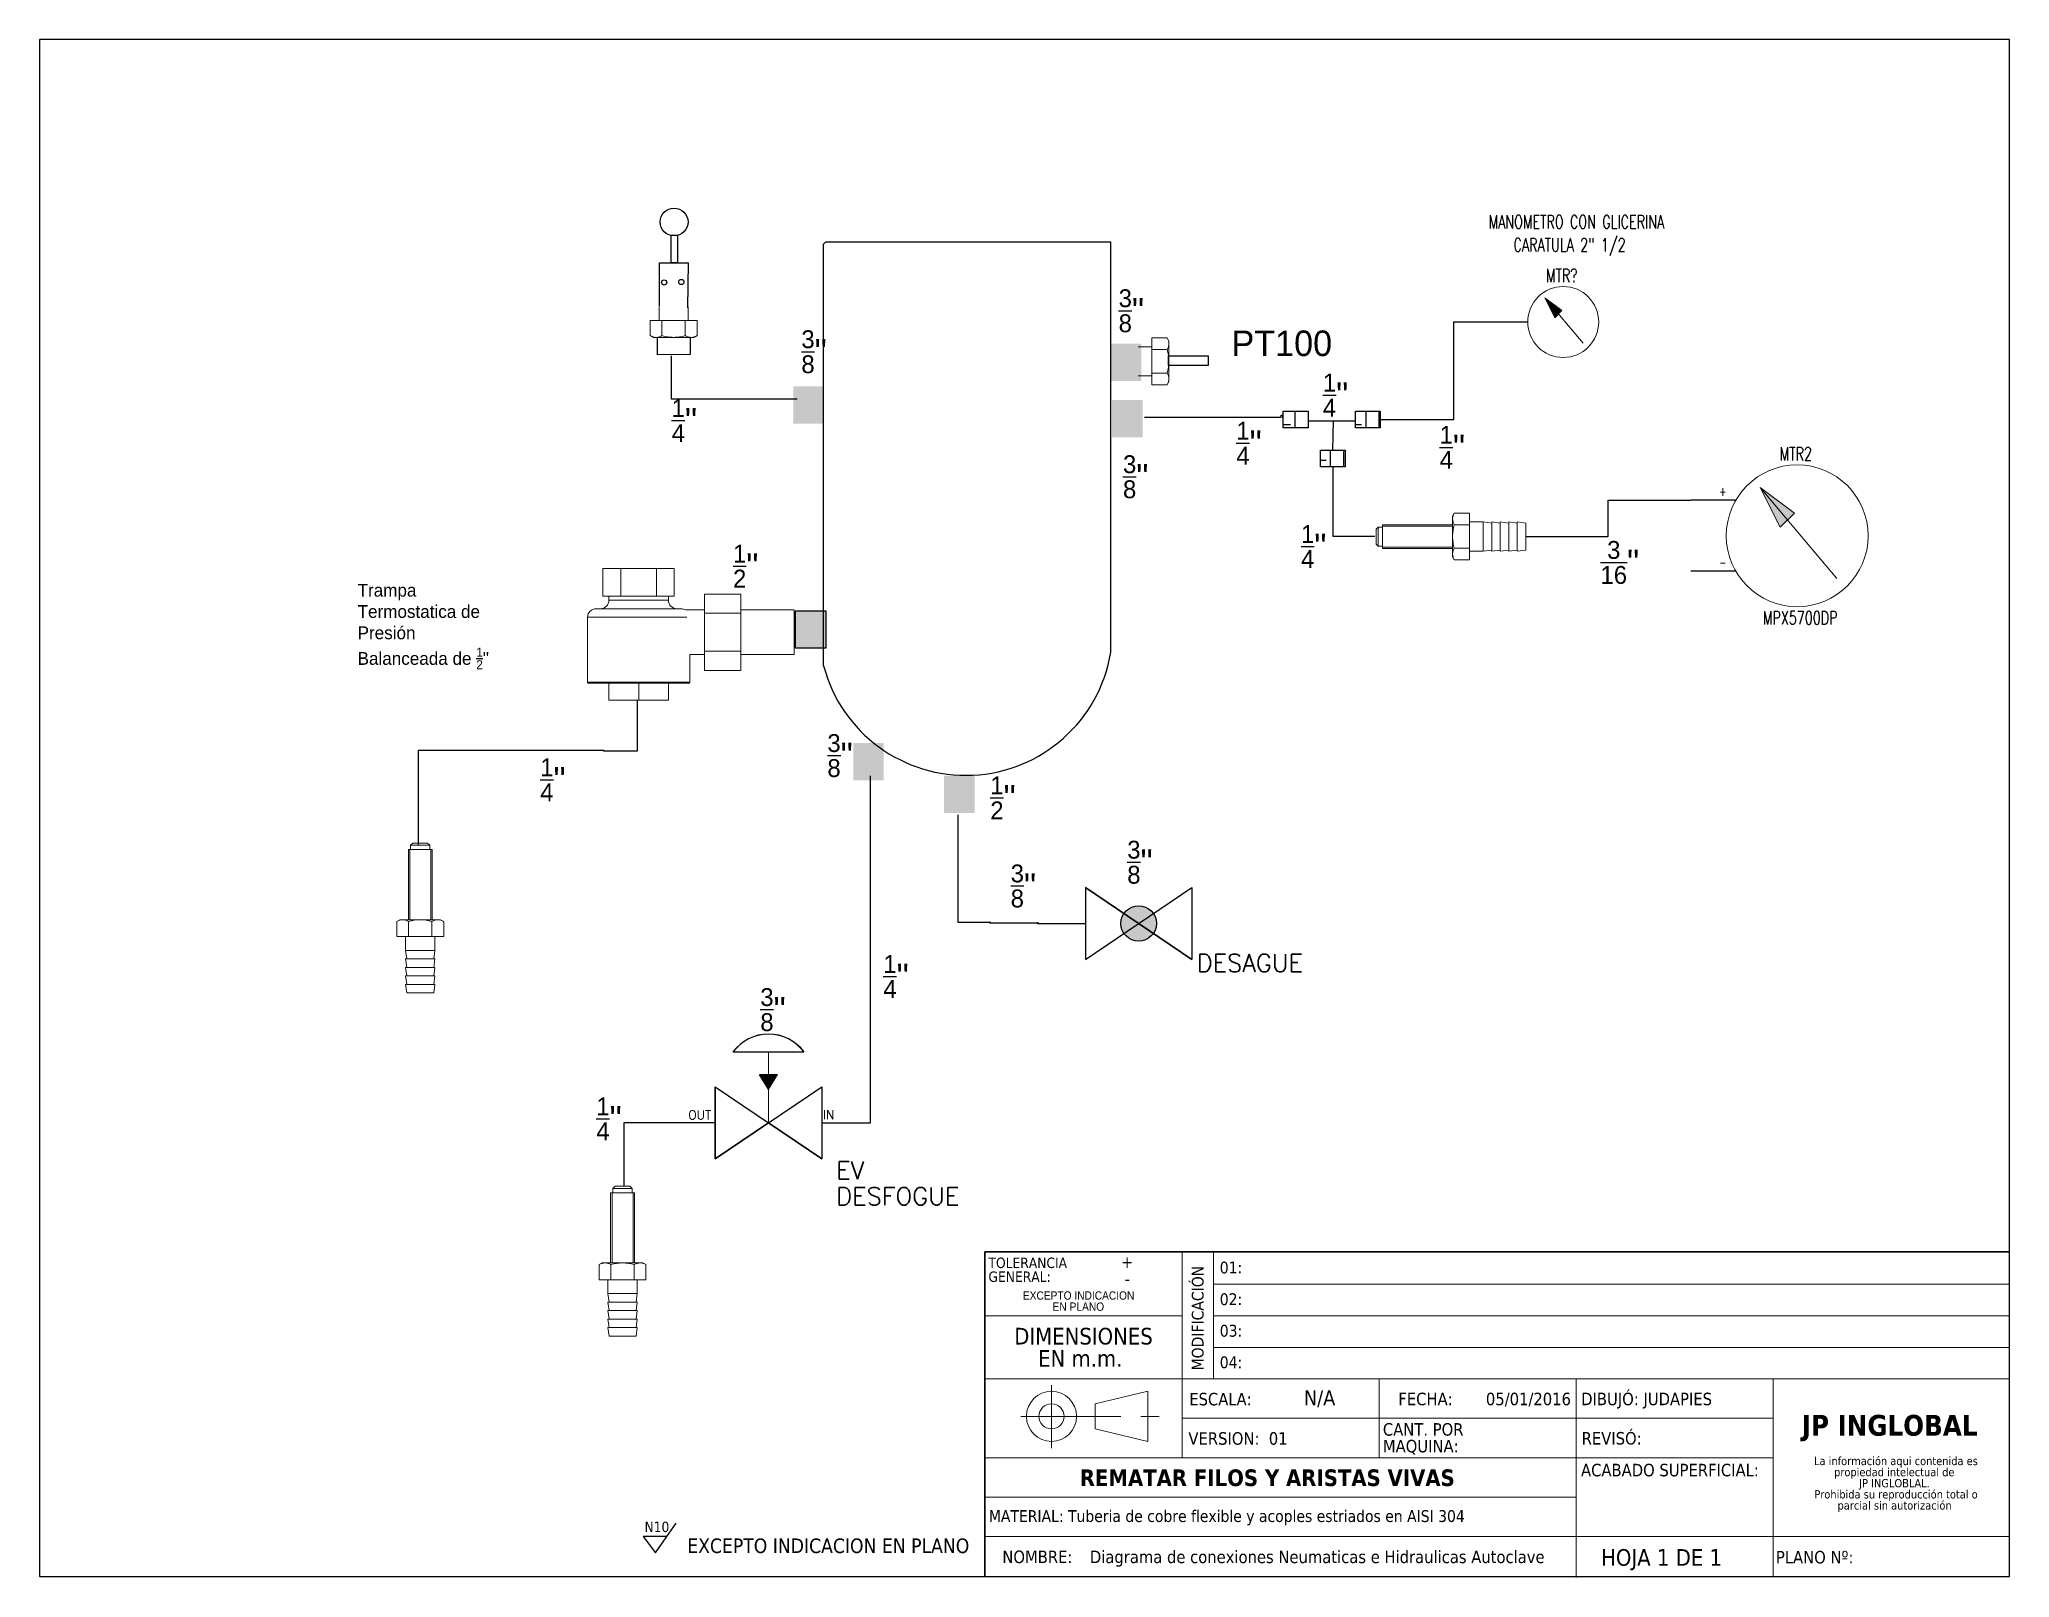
# Model space of a CAD drawing. Header units: inches. Extents: x -1 to 249, y -1 to 195.
import ezdxf
from ezdxf.enums import TextEntityAlignment as Align

# ---------------------------------------------------------------- set-up
doc = ezdxf.new("R2010")
doc.units = ezdxf.units.IN
doc.header["$MEASUREMENT"] = 0
doc.linetypes.add('CENTERX2', pattern=[20.32, 12.7, -2.54, 2.54, -2.54])
for name, color, linetype in [('BLK_12AWG', 7, 'Continuous'), ('CONTORNO', 179, 'Continuous'), ('DESC', 1, 'Continuous'), ('SYMS', 7, 'Continuous'), ('TAGS', 250, 'Continuous'), ('TERMS', 250, 'Continuous')]:
    doc.layers.add(name, color=color, linetype=linetype)
doc.styles.add('SLDTEXTSTYLE0', font='tahoma.ttf')
doc.styles.add('SLDTEXTSTYLE1', font='')
doc.styles.add('SLDTEXTSTYLE2', font='GOTHIC.TTF', dxfattribs={"width": 0.913})
doc.styles.add('WD', font='romans.shx')
doc.styles.get('SLDTEXTSTYLE1').set_extended_font_data('Tahoma', bold=True)

# ---------------------------------------------------------------- blocks, each defined once
blk = doc.blocks.new('SW_NOTE_0')
at = {"layer": 'CONTORNO', "color": 0, "attachment_point": 2, "style": 'SLDTEXTSTYLE2'}
for s, insert, char_height in [('EXCEPTO INDICACION', (7.57, 1.35), 1.0583), ('EN PLANO', (7.54, -0.06), 1.058)]:
    blk.add_mtext(s, dxfattribs=dict(at, insert=insert, char_height=char_height))
blk = doc.blocks.new('SW_NOTE_1')
at = {"layer": 'CONTORNO', "color": 0, "attachment_point": 2, "style": 'SLDTEXTSTYLE0'}
for s, insert, char_height in [('DIMENSIONES ', (9.43, 2.69), 2.1167), ('EN m.m.', (9.02, -0.13), 2.117)]:
    blk.add_mtext(s, dxfattribs=dict(at, insert=insert, char_height=char_height))
blk = doc.blocks.new('SW_NOTE_2')
at = {"layer": 'CONTORNO', "color": 0, "char_height": 1.0583, "attachment_point": 2, "style": 'SLDTEXTSTYLE0'}
for s, insert in [('La información aqui contenida es ', (10.29, 1.34)), ('propiedad intelectual de', (10.08, -0.07)), ('JP INGLOBLAL.', (10.1, -1.48)), ('Prohibida su reproducción total o ', (10.3, -2.89)), ('parcial sin autorización', (10.12, -4.3))]:
    blk.add_mtext(s, dxfattribs=dict(at, insert=insert))
blk = doc.blocks.new('SW_NOTE_3')
at = {"color": 0, "linetype": 'Continuous', "lineweight": 0, "attachment_point": 1, "style": 'SLDTEXTSTYLE0'}
for s, insert, char_height in [('TOLERANCIA ', (0, 1.68), 1.3229), ('GENERAL:', (0, -0.08), 1.323)]:
    blk.add_mtext(s, dxfattribs=dict(at, insert=insert, char_height=char_height))
blk = doc.blocks.new('SW_NOTE_4')
at = {"color": 0, "linetype": 'Continuous', "lineweight": 0, "char_height": 1.587, "attachment_point": 1, "style": 'SLDTEXTSTYLE0'}
for s, insert in [('CANT. POR ', (0, 2.02)), ('MAQUINA:', (0, -0.1))]:
    blk.add_mtext(s, dxfattribs=dict(at, insert=insert))
blk = doc.blocks.new('Trampa Termostatica')
at = {"color": 7, "linetype": 'Continuous', "lineweight": 15}
for p, q in [((8.475, 8.996), (8.978, 8.996)), ((8.475, 8.801), (8.475, 8.996)), ((8.601, 8.801), (8.601, 8.996)), ((8.852, 8.801), (8.852, 8.996)), ((8.978, 8.801), (8.978, 8.996)), ((8.978, 8.801), (8.475, 8.801)), ((8.517, 8.801), (8.517, 8.771)), ((8.937, 8.771), (8.937, 8.801)), ((9.192, 8.814), (9.192, 8.277)), ((9.447, 8.814), (9.192, 8.814)), ((9.447, 8.814), (9.447, 8.277)), ((8.367, 8.651), (8.367, 8.193)), ((8.427, 8.711), (9.027, 8.711)), ((9.192, 8.703), (9.056, 8.703)), ((9.447, 8.68), (9.192, 8.68)), ((9.822, 8.703), (9.447, 8.703)), ((9.822, 8.703), (9.822, 8.388)), ((9.087, 8.193), (9.087, 8.388)), ((9.087, 8.388), (9.192, 8.388)), ((9.447, 8.412), (9.192, 8.412)), ((9.447, 8.388), (9.822, 8.388)), ((9.447, 8.277), (9.192, 8.277)), ((9.079, 8.186), (8.374, 8.186)), ((8.517, 8.186), (8.517, 8.066)), ((8.937, 8.066), (8.517, 8.066)), ((8.727, 8.186), (8.727, 8.066)), ((8.937, 8.186), (8.937, 8.066))]:
    blk.add_line(p, q, dxfattribs=at)
at = {"color": 8, "linetype": 'Continuous', "lineweight": 15}
for p, q in [((8.517, 8.771), (8.937, 8.771)), ((9.067, 8.651), (8.367, 8.651)), ((8.367, 8.193), (9.087, 8.193))]:
    blk.add_line(p, q, dxfattribs=at)
at = {"color": 7, "linetype": 'Continuous', "lineweight": 15}
for centre, radius, start, end in [((8.457, 8.771), 0.06, 270, 0), ((8.997, 8.771), 0.06, 180, 270), ((8.427, 8.651), 0.06, 90, 180), ((9.027, 8.651), 0.06, 61.045, 90), ((8.374, 8.193), 0.0075, 180, 270), ((9.079, 8.193), 0.0075, 270, 0)]:
    blk.add_arc(centre, radius, start, end, dxfattribs=at)
at = {"insert": (9.392, 9.163), "char_height": 0.18, "attachment_point": 1}
blk.add_mtext_dynamic_manual_height_columns('\\A1;{\\H0.7x;\\S1/2;}"', width=2.19572, gutter_width=0.05, heights=[0], dxfattribs=at)
blk = doc.blocks.new('Acople Estriado')
at = {"color": 7, "linetype": 'Continuous', "lineweight": 15}
for p, q in [((6.78, 5.633), (6.78, 5.138)), ((6.78, 5.633), (6.947, 5.633)), ((6.811, 5.678), (6.796, 5.663)), ((6.796, 5.663), (6.796, 5.633)), ((6.931, 5.663), (6.796, 5.663)), ((6.811, 5.678), (6.916, 5.678)), ((6.931, 5.663), (6.916, 5.678)), ((6.931, 5.633), (6.931, 5.663)), ((6.947, 5.138), (6.947, 5.633)), ((6.721, 5.138), (6.699, 5.126)), ((6.699, 5.126), (6.699, 5.019)), ((6.699, 5.019), (6.781, 5.019)), ((6.74, 5.138), (6.721, 5.138)), ((6.864, 5.138), (6.74, 5.138)), ((6.761, 5.019), (6.761, 4.922)), ((6.781, 5.126), (6.781, 5.019)), ((6.781, 5.019), (6.946, 5.019)), ((6.988, 5.138), (6.864, 5.138)), ((6.946, 5.126), (6.946, 5.019)), ((6.946, 5.019), (7.029, 5.019)), ((6.967, 4.922), (6.967, 5.019)), ((7.007, 5.138), (6.988, 5.138)), ((7.029, 5.126), (7.007, 5.138)), ((7.029, 5.126), (7.029, 5.019)), ((6.761, 4.922), (6.769, 4.862)), ((6.864, 4.922), (6.761, 4.922)), ((6.761, 4.862), (6.769, 4.802)), ((6.864, 4.862), (6.761, 4.862)), ((6.967, 4.922), (6.864, 4.922)), ((6.967, 4.862), (6.864, 4.862)), ((6.959, 4.862), (6.967, 4.922)), ((6.959, 4.802), (6.967, 4.862)), ((6.761, 4.802), (6.769, 4.742)), ((6.864, 4.802), (6.761, 4.802)), ((6.761, 4.742), (6.769, 4.682)), ((6.864, 4.742), (6.761, 4.742)), ((6.967, 4.802), (6.864, 4.802)), ((6.967, 4.742), (6.864, 4.742)), ((6.959, 4.742), (6.967, 4.802)), ((6.959, 4.682), (6.967, 4.742)), ((6.761, 4.682), (6.769, 4.622)), ((6.864, 4.682), (6.761, 4.682)), ((6.864, 4.622), (6.769, 4.622)), ((6.967, 4.682), (6.864, 4.682)), ((6.959, 4.622), (6.864, 4.622)), ((6.959, 4.622), (6.967, 4.682))]:
    blk.add_line(p, q, dxfattribs=at)
at = {"color": 7, "linetype": 'Continuous', "lineweight": 0}
for p, q in [((6.79, 5.633), (6.79, 5.138)), ((6.938, 5.633), (6.938, 5.138))]:
    blk.add_line(p, q, dxfattribs=at)
at = {"color": 7, "linetype": 'Continuous', "lineweight": 15}
for points, knots in [([(6.699, 5.126), (6.706, 5.13), (6.712, 5.133), (6.726, 5.137), (6.733, 5.138), (6.74, 5.138)], [0, 0, 0, 0, 0.5, 0.5, 1, 1, 1, 1]), ([(6.74, 5.138), (6.744, 5.138), (6.747, 5.138), (6.754, 5.137), (6.757, 5.136), (6.768, 5.133), (6.775, 5.13), (6.781, 5.126)], [0, 0, 0, 0, 0.25, 0.25, 0.5, 0.5, 1, 1, 1, 1]), ([(6.864, 5.138), (6.85, 5.138), (6.836, 5.137), (6.808, 5.133), (6.795, 5.13), (6.781, 5.126)], [0, 0, 0, 0, 0.5, 0.5, 1, 1, 1, 1]), ([(6.946, 5.126), (6.933, 5.13), (6.919, 5.133), (6.892, 5.137), (6.878, 5.138), (6.864, 5.138)], [0, 0, 0, 0, 0.5, 0.5, 1, 1, 1, 1]), ([(6.946, 5.126), (6.953, 5.13), (6.96, 5.133), (6.974, 5.137), (6.981, 5.138), (6.988, 5.138)], [0, 0, 0, 0, 0.5, 0.5, 1, 1, 1, 1]), ([(6.988, 5.138), (6.991, 5.138), (6.995, 5.138), (7.002, 5.137), (7.005, 5.136), (7.015, 5.133), (7.022, 5.13), (7.029, 5.126)], [0, 0, 0, 0, 0.25, 0.25, 0.5, 0.5, 1, 1, 1, 1])]:
    blk.add_open_spline(points, degree=3, knots=knots, dxfattribs=at)
blk = doc.blocks.new('PT100')
at = {"color": 7, "linetype": 'Continuous', "lineweight": 15}
for p, q in [((12.526, 10.857), (12.429, 10.857)), ((12.633, 10.919), (12.526, 10.919)), ((12.526, 10.919), (12.526, 10.837)), ((12.633, 10.837), (12.526, 10.837)), ((12.526, 10.837), (12.526, 10.672)), ((12.645, 10.897), (12.633, 10.919)), ((12.645, 10.878), (12.645, 10.897)), ((12.645, 10.754), (12.645, 10.878)), ((12.645, 10.631), (12.645, 10.754)), ((12.429, 10.652), (12.526, 10.652)), ((12.633, 10.672), (12.526, 10.672)), ((12.526, 10.672), (12.526, 10.589)), ((12.633, 10.589), (12.526, 10.589)), ((12.633, 10.589), (12.645, 10.612)), ((12.645, 10.612), (12.645, 10.631))]:
    blk.add_line(p, q, dxfattribs=at)
blk.add_lwpolyline([(12.642, 10.794), (12.922, 10.794), (12.922, 10.726), (12.642, 10.726)], close=True)
for points, knots in [([(12.633, 10.919), (12.637, 10.913), (12.64, 10.906), (12.644, 10.892), (12.645, 10.885), (12.645, 10.878)], [0, 0, 0, 0, 0.5, 0.5, 1, 1, 1, 1]), ([(12.645, 10.878), (12.645, 10.875), (12.645, 10.871), (12.644, 10.864), (12.643, 10.861), (12.64, 10.85), (12.637, 10.844), (12.633, 10.837)], [0, 0, 0, 0, 0.25, 0.25, 0.5, 0.5, 1, 1, 1, 1]), ([(12.645, 10.754), (12.645, 10.768), (12.644, 10.782), (12.64, 10.81), (12.637, 10.824), (12.633, 10.837)], [0, 0, 0, 0, 0.5, 0.5, 1, 1, 1, 1]), ([(12.633, 10.672), (12.637, 10.685), (12.64, 10.699), (12.644, 10.727), (12.645, 10.74), (12.645, 10.754)], [0, 0, 0, 0, 0.5, 0.5, 1, 1, 1, 1]), ([(12.633, 10.672), (12.637, 10.665), (12.64, 10.658), (12.644, 10.645), (12.645, 10.638), (12.645, 10.631)], [0, 0, 0, 0, 0.5, 0.5, 1, 1, 1, 1]), ([(12.645, 10.631), (12.645, 10.627), (12.645, 10.624), (12.644, 10.617), (12.643, 10.613), (12.64, 10.603), (12.637, 10.596), (12.633, 10.589)], [0, 0, 0, 0, 0.25, 0.25, 0.5, 0.5, 1, 1, 1, 1])]:
    blk.add_open_spline(points, degree=3, knots=knots, dxfattribs=at)
blk = doc.blocks.new('T')
h = blk.add_hatch()
h.set_pattern_fill('EARTH', color=256)
h.paths.add_polyline_path([(14.742, 10.258), (14.742, 10.142), (14.916, 10.142), (14.916, 10.258)])
h.paths.add_polyline_path([(15.004, 9.983), (15.004, 9.866), (15.178, 9.866), (15.178, 9.983)])
h.paths.add_polyline_path([(15.425, 10.258), (15.251, 10.258), (15.251, 10.142), (15.425, 10.142)])
for p, q in [((14.917, 10.191), (15.25, 10.191)), ((15.092, 9.983), (15.096, 10.191))]:
    blk.add_line(p, q)
for points in [[(14.742, 10.258), (14.916, 10.258), (14.916, 10.142), (14.742, 10.142)], [(15.251, 10.258), (15.425, 10.258), (15.425, 10.142), (15.251, 10.142)], [(15.004, 9.983), (15.178, 9.983), (15.178, 9.866), (15.004, 9.866)]]:
    blk.add_lwpolyline(points, close=True)
blk = doc.blocks.new('Valvula Tipo Anillo')
for p, q in [((7.88, 11.213), (7.88, 11.519)), ((7.88, 11.519), (8.084, 11.519)), ((8.084, 11.519), (8.079, 11.203))]:
    blk.add_line(p, q)
at = {"color": 7, "linetype": 'Continuous', "lineweight": 15}
for p, q in [((7.816, 11.006), (7.816, 11.113)), ((7.898, 11.113), (7.816, 11.113)), ((7.878, 11.21), (7.878, 11.113)), ((7.898, 11.006), (7.898, 11.113)), ((8.063, 11.113), (7.898, 11.113)), ((8.063, 11.006), (8.063, 11.113)), ((8.146, 11.113), (8.063, 11.113)), ((8.084, 11.113), (8.084, 11.21)), ((8.146, 11.006), (8.146, 11.113)), ((7.816, 11.006), (7.838, 10.994)), ((7.838, 10.994), (7.857, 10.994)), ((7.857, 10.994), (7.981, 10.994)), ((7.981, 10.994), (8.105, 10.994)), ((8.105, 10.994), (8.124, 10.994)), ((8.124, 10.994), (8.146, 11.006))]:
    blk.add_line(p, q, dxfattribs=at)
for points in [[(7.962, 11.521), (8.01, 11.521), (8.01, 11.713), (7.962, 11.713)], [(8.097, 10.995), (8.097, 10.873), (7.867, 10.871), (7.867, 10.993)]]:
    blk.add_lwpolyline(points, close=True)
for centre, radius in [((7.984, 11.807), 0.0981), ((7.914, 11.381), 0.0185), ((8.035, 11.384), 0.0185)]:
    blk.add_circle(centre, radius)
for points, knots in [([(7.857, 10.994), (7.854, 10.994), (7.85, 10.994), (7.843, 10.995), (7.84, 10.996), (7.829, 10.999), (7.823, 11.002), (7.816, 11.006)], [0, 0, 0, 0, 0.25, 0.25, 0.5, 0.5, 1, 1, 1, 1]), ([(7.898, 11.006), (7.892, 11.002), (7.885, 10.999), (7.871, 10.995), (7.864, 10.994), (7.857, 10.994)], [0, 0, 0, 0, 0.5, 0.5, 1, 1, 1, 1]), ([(7.898, 11.006), (7.912, 11.002), (7.926, 10.999), (7.953, 10.995), (7.967, 10.994), (7.981, 10.994)], [0, 0, 0, 0, 0.5, 0.5, 1, 1, 1, 1]), ([(7.981, 10.994), (7.995, 10.994), (8.009, 10.995), (8.036, 10.999), (8.05, 11.002), (8.063, 11.006)], [0, 0, 0, 0, 0.5, 0.5, 1, 1, 1, 1]), ([(8.105, 10.994), (8.101, 10.994), (8.098, 10.994), (8.091, 10.995), (8.087, 10.996), (8.077, 10.999), (8.07, 11.002), (8.063, 11.006)], [0, 0, 0, 0, 0.25, 0.25, 0.5, 0.5, 1, 1, 1, 1]), ([(8.146, 11.006), (8.139, 11.002), (8.132, 10.999), (8.119, 10.995), (8.112, 10.994), (8.105, 10.994)], [0, 0, 0, 0, 0.5, 0.5, 1, 1, 1, 1])]:
    blk.add_open_spline(points, degree=3, knots=knots, dxfattribs=at)
blk = doc.blocks.new('HGVA1_BALL_VALVE')
h = blk.add_hatch(color=256)
edge = h.paths.add_edge_path()
edge.add_arc((0, 0), 0.125, 0, 360)
at = {"ltscale": 3.2258}
for p, q in [((-0.375, 0.254), (0.375, -0.254)), ((-0.375, -0.254), (0.375, 0.254)), ((-0.375, 0.254), (-0.375, -0.254)), ((0.375, 0.254), (0.375, -0.254))]:
    blk.add_line(p, q, dxfattribs=at)
at = {"ltscale": 25.4, "flags": 128}
blk.add_lwpolyline([(0.375, 0.254), (0.375, -0.254), (-0.375, 0.254), (-0.375, -0.254)], close=True, dxfattribs=at)
at = {"ltscale": 3.2258}
blk.add_circle((0, 0), 0.125, dxfattribs=at)
at = {"ltscale": 25.4}
blk.add_circle((0, 0), 0.125, dxfattribs=at)
at = {"style": 'WD', "flags": 1}
for tag, height, p in [('INST', 0.125, (0.028, 0.678)), ('LOC', 0.125, (0.011, 0.516)), ('TAG1', 0.125, (0, 0.307)), ('FAMILY', 0.01, (-0.482, -0.121)), ('WDTYPE', 0.01, (-0.475, -0.062)), ('CAT', 0.01, (-0.482, -0.165)), ('MFG', 0.01, (-0.481, -0.197)), ('ASSYCODE', 0.01, (-0.453, -0.226))]:
    blk.add_attdef(tag, text='', height=height, dxfattribs=at).set_placement(p, align=Align.CENTER)
at = {"style": 'WD'}
blk.add_attdef('XREF', text='', height=0.0625, rotation=0.0625, dxfattribs=at).set_placement((0.541, 0.293), align=Align.TOP_CENTER)
blk.add_attdef('TERM01', text='', height=0.0625, dxfattribs=at).set_placement((-0.399, 0.018), align=Align.RIGHT)
for tag, p, height in [('X4TERM01', (-0.375, 0), 0.005), ('X8TERM02', (0, 0), 0.005), ('TERM02', (0.052, -0.037), 0.0625), ('X1TERM03', (0.375, 0), 0.005), ('TERM03', (0.406, 0.036), 0.0625), ('RATING1', (0.409, -0.162), 0.125), ('DESC1', (0.409, -0.341), 0.125), ('DESC2', (0.409, -0.525), 0.125), ('DESC3', (0.409, -0.715), 0.125), ('WDTAGALT', (0.409, -0.873), 0.125)]:
    blk.add_attdef(tag, p, '', height=height, dxfattribs=at)
blk = doc.blocks.new('HAC1_2WAY_VALVE_CLOSE')
h = blk.add_hatch(color=256)
h.paths.add_polyline_path([(0, 0.236), (0.064, 0.34), (0, 0.34)])
h.paths.add_polyline_path([(0, 0.236), (0, 0.34), (-0.064, 0.34)])
at = {"color": 7, "linetype": 'Continuous', "lineweight": 0, "ltscale": 3.2258}
for p, q in [((-0.25, 0.5), (0.25, 0.5)), ((0, 0), (0, 0.5))]:
    blk.add_line(p, q, dxfattribs=at)
at = {"ltscale": 25.4}
for p, q in [((-0.25, 0.5), (0.25, 0.5)), ((-0.375, -0.254), (-0.375, 0.254)), ((-0.375, 0.254), (0, 0)), ((0, 0), (0.375, 0.254)), ((0.375, 0.254), (0.375, -0.254)), ((0, 0), (-0.375, -0.254)), ((0.375, -0.254), (0, 0))]:
    blk.add_line(p, q, dxfattribs=at)
for p, q in [((-0.064, 0.34), (0.064, 0.34)), ((0, 0.236), (-0.064, 0.34)), ((0, 0.236), (0.064, 0.34))]:
    blk.add_line(p, q)
at = {"ltscale": 3.2258}
for p, q in [((-0.375, 0.254), (0.375, -0.254)), ((-0.375, -0.254), (0.375, 0.254)), ((-0.375, 0.254), (-0.375, -0.254)), ((0.375, 0.254), (0.375, -0.254))]:
    blk.add_line(p, q, dxfattribs=at)
at = {"color": 7, "linetype": 'Continuous', "lineweight": 0, "ltscale": 3.2258}
blk.add_arc((0, 0.312), 0.312, 36.8699, 143.1301, dxfattribs=at)
at = {"ltscale": 25.4}
blk.add_arc((0, 0.312), 0.313, 36.8699, 143.1301, dxfattribs=at)
at = {"style": 'WD', "flags": 1}
for tag, p in [('INST', (-0.375, 1.049)), ('LOC', (-0.375, 0.868)), ('TAG1', (-0.375, 0.678))]:
    blk.add_attdef(tag, text='', height=0.125, dxfattribs=at).set_placement(p, align=Align.RIGHT)
at = {"style": 'WD'}
for tag, p, height in [('TERM03', (0.01, 0.655), 0.0625), ('X2TERM03', (0, 0.625), 0.005), ('X4TERM01', (-0.375, 0), 0.005), ('X1TERM02', (0.375, 0), 0.005), ('TERM02', (0.384, 0.026), 0.0625), ('WDTAGALT', (0.478, -0.228), 0.125), ('DESC1', (0.478, -0.397), 0.125), ('DESC2', (0.478, -0.581), 0.125), ('DESC3', (0.478, -0.771), 0.125), ('RATING1', (0.478, -0.949), 0.125)]:
    blk.add_attdef(tag, p, '', height=height, dxfattribs=at)
blk.add_attdef('TERM01', text='', height=0.0625, dxfattribs=at).set_placement((-0.405, 0.024), align=Align.RIGHT)
blk.add_attdef('XREF', text='', height=0.0625, rotation=0.0625, dxfattribs=at).set_placement((-0.709, -0.107), align=Align.TOP_CENTER)
at = {"style": 'WD', "flags": 1}
for tag, p in [('WDTYPE', (-0.497, -0.111)), ('FAMILY', (-0.498, -0.135)), ('CAT', (-0.498, -0.179)), ('MFG', (-0.497, -0.211)), ('ASSYCODE', (-0.469, -0.24))]:
    blk.add_attdef(tag, text='', height=0.01, dxfattribs=at).set_placement(p, align=Align.CENTER)
blk = doc.blocks.new('WDDOT')
for radius in [0.03, 0.0187, 0.00929]:
    blk.add_circle((0, 0), radius)
blk = doc.blocks.new('HMT1_PRESSURE_GAUGE')
blk.add_hatch(color=7).paths.add_polyline_path([(-0.13, 0.17), (-0.06, 0.03), (-0.01, 0.08)])
at = {"color": 7, "linetype": 'Continuous', "lineweight": 0, "ltscale": 645.15999}
for p, q in [((-0.13, 0.17), (0.14, -0.15)), ((-0.13, 0.17), (-0.06, 0.03)), ((-0.13, 0.17), (-0.01, 0.08)), ((-0.06, 0.03), (-0.01, 0.08))]:
    blk.add_line(p, q, dxfattribs=at)
at = {"color": 255, "linetype": 'Continuous', "lineweight": 0, "ltscale": 25.4, "flags": 128}
blk.add_lwpolyline([(-0.13, 0.17), (-0.06, 0.03), (-0.01, 0.08)], close=True, dxfattribs=at)
at = {"color": 7, "linetype": 'Continuous', "lineweight": 0, "ltscale": 645.15999}
blk.add_circle((0, 0), 0.25, dxfattribs=at)
at = {"style": 'WD', "width": 0.7}
for tag, p in [('INST', (-0.01, 0.531)), ('LOC', (-0.01, 0.406)), ('TAG1', (-0.01, 0.281)), ('DESC1', (0.021, -0.375)), ('DESC2', (0.021, -0.5)), ('DESC3', (0.021, -0.625)), ('WDTAGALT', (0.021, -0.75))]:
    blk.add_attdef(tag, text='', height=0.0938, dxfattribs=at).set_placement(p, align=Align.CENTER)
blk.add_attdef('TERM01', text='', height=0.0625, dxfattribs=at).set_placement((-0.281, 0.031), align=Align.RIGHT)
at = {"style": 'WD'}
for tag, p, height, flags in [('X4TERM01', (-0.25, 0), 0.005, 1), ('X1TERM02', (0.25, 0), 0.005, 1), ('FAMILY', (-0.052, -0.062), 0.01, 9), ('WDBLKNAM', (-0.052, -0.187), 0.01, 9)]:
    blk.add_attdef(tag, p, '', height=height, dxfattribs=dict(at, flags=flags))
at = {"flags": 1}
blk.add_attdef('WDTYPE', (0.094, 0.094), '', height=0.01, dxfattribs=at)
at = {"style": 'WD', "width": 0.7}
for tag, p, height in [('TERM02', (0.281, 0.031), 0.0625), ('RATING1', (0.281, -0.187), 0.0938)]:
    blk.add_attdef(tag, p, '', height=height, dxfattribs=at)
at = {"style": 'WD'}
blk.add_attdef('XREF', text='', height=0.0625, dxfattribs=at).set_placement((-0.281, -0.156), align=Align.RIGHT)
at = {"linetype": 'Continuous', "style": 'WD', "flags": 9}
for tag, p in [('CAT', (-0.052, -0.094)), ('MFG', (-0.052, -0.125)), ('ASSYCODE', (-0.052, -0.156))]:
    blk.add_attdef(tag, p, '', height=0.01, dxfattribs=at)
blk = doc.blocks.new('HMT1_DIFFERENTIAL_PRESSURE_GAUGE')
blk.add_hatch(color=7).paths.add_polyline_path([(-0.26, 0.34), (-0.12, 0.06), (-0.02, 0.16)])
at = {"color": 7, "linetype": 'Continuous', "lineweight": 0, "ltscale": 645.15999}
for p, q in [((-0.26, 0.34), (0.28, -0.3)), ((-0.26, 0.34), (-0.12, 0.06)), ((-0.26, 0.34), (-0.02, 0.16)), ((-0.12, 0.06), (-0.02, 0.16))]:
    blk.add_line(p, q, dxfattribs=at)
for p, q in [((-0.437, 0.25), (-0.75, 0.25)), ((-0.437, -0.25), (-0.75, -0.25))]:
    blk.add_line(p, q)
at = {"color": 255, "linetype": 'Continuous', "lineweight": 0, "ltscale": 25.4, "flags": 128}
blk.add_lwpolyline([(-0.26, 0.34), (-0.12, 0.06), (-0.02, 0.16)], close=True, dxfattribs=at)
at = {"color": 7, "linetype": 'Continuous', "lineweight": 0, "ltscale": 645.15999}
blk.add_circle((0, 0), 0.5, dxfattribs=at)
at = {"style": 'WD', "width": 0.7}
for tag, p in [('INST', (-0.01, 0.781)), ('LOC', (-0.01, 0.656)), ('TAG1', (-0.01, 0.531)), ('DESC1', (0.021, -0.625)), ('DESC2', (0.021, -0.75)), ('DESC3', (0.021, -0.875)), ('WDTAGALT', (0.021, -1))]:
    blk.add_attdef(tag, text='', height=0.0938, dxfattribs=at).set_placement(p, align=Align.CENTER)
for tag, p in [('TERM01', (-0.5, 0.281)), ('TERM02', (-0.5, -0.219))]:
    blk.add_attdef(tag, text='', height=0.0625, dxfattribs=at).set_placement(p, align=Align.RIGHT)
at = {"style": 'WD'}
for tag, p, height, flags in [('X4TERM01', (-0.75, 0.25), 0.005, 1), ('X1TERM03', (0.5, 0), 0.005, 1), ('FAMILY', (-0.208, -0.062), 0.01, 9), ('X4TERM02', (-0.75, -0.25), 0.005, 1), ('WDBLKNAM', (-0.209, -0.188), 0.01, 9)]:
    blk.add_attdef(tag, p, '', height=height, dxfattribs=dict(at, flags=flags))
at = {"style": 'WD', "width": 0.7}
for tag, p, height in [('TERM03', (0.531, 0.031), 0.0625), ('RATING1', (0.469, -0.375), 0.0938)]:
    blk.add_attdef(tag, p, '', height=height, dxfattribs=at)
at = {"linetype": 'Continuous', "style": 'WD', "flags": 9}
for tag, p in [('CAT', (-0.208, -0.094)), ('MFG', (-0.208, -0.125)), ('ASSYCODE', (-0.208, -0.156))]:
    blk.add_attdef(tag, p, '', height=0.01, dxfattribs=at)
at = {"flags": 1}
blk.add_attdef('WDTYPE', (-0.219, -0.25), '', height=0.01, dxfattribs=at)
at = {"style": 'WD'}
blk.add_attdef('XREF', text='', height=0.0625, dxfattribs=at).set_placement((-0.438, -0.406), align=Align.RIGHT)

msp = doc.modelspace()

# ---------------------------------------------------------------- hatches: boundary and pattern name
h = msp.add_hatch(color=256)
h.dxf.hatch_style = 1
h.paths.add_polyline_path([(138.55, 155.97), (134.69, 155.97), (134.69, 151.24), (138.55, 151.24)])
h = msp.add_hatch(color=256)
h.dxf.hatch_style = 1
h.paths.add_polyline_path([(98.26, 150.55), (94.4, 150.55), (94.4, 145.81), (98.26, 145.81)])
h = msp.add_hatch(color=256)
h.dxf.hatch_style = 1
h.paths.add_polyline_path([(138.71, 148.81), (134.85, 148.81), (134.85, 144.08), (138.71, 144.08)])
h = msp.add_hatch(color=256)
h.dxf.hatch_style = 1
h.paths.add_polyline_path([(98.54, 122.07), (94.68, 122.07), (94.68, 117.34), (98.54, 117.34)])
h = msp.add_hatch(color=256)
h.dxf.hatch_style = 1
h.paths.add_polyline_path([(105.88, 105.29), (102.01, 105.29), (102.01, 100.56), (105.88, 100.56)])
h = msp.add_hatch(color=256)
h.dxf.hatch_style = 1
h.paths.add_polyline_path([(117.4, 101.16), (113.53, 101.16), (113.53, 96.43), (117.4, 96.43)])
h = msp.add_hatch()
h.set_pattern_fill('AR-CONC', color=256)
h.paths.add_polyline_path([(14.92, 10.26), (14.74, 10.26), (14.74, 10.14), (14.92, 10.14)])
h.paths.add_polyline_path([(15.18, 9.98), (15, 9.98), (15, 9.87), (15.18, 9.87)])
h.paths.add_polyline_path([(15.42, 10.26), (15.25, 10.26), (15.25, 10.14), (15.42, 10.14)])

# ---------------------------------------------------------------- linework, layer by layer
at = {"color": 7, "linetype": 'Continuous'}
for p, q in [((248.73, 194.56), (-1.27, 194.56)), ((-1.27, 194.56), (-1.27, -0.44)), ((248.73, -0.44), (248.73, 194.56)), ((-1.27, -0.44), (248.73, -0.44))]:
    msp.add_line(p, q, dxfattribs=at)
for p, q in [((98.23, 115.34), (98.23, 168.61)), ((98.24, 168.6), (98.51, 168.88)), ((98.48, 168.86), (134.69, 168.86)), ((134.69, 168.61), (134.69, 168.86)), ((134.69, 116.81), (134.69, 168.61)), ((98.23, 115.1), (98.23, 115.34))]:
    msp.add_line(p, q)
at = {"color": 7, "linetype": 'Continuous', "lineweight": 30}
for p, q in [((248.73, 40.73), (118.69, 40.73)), ((118.69, 40.73), (118.69, -0.44))]:
    msp.add_line(p, q, dxfattribs=at)
at = {"color": 7, "linetype": 'Continuous', "lineweight": 0}
for p, q in [((143.73, 40.73), (143.73, 14.63)), ((147.73, 40.73), (147.73, 24.63)), ((248.73, 36.63), (147.73, 36.63)), ((143.73, 32.63), (118.69, 32.63)), ((248.73, 32.63), (147.73, 32.63)), ((248.73, 28.63), (147.73, 28.63)), ((248.73, 24.63), (118.73, 24.63)), ((139.37, 23.06), (132.71, 21.47)), ((139.37, 16.71), (139.37, 23.06)), ((168.73, 24.63), (168.73, 14.63)), ((193.73, 24.63), (193.73, -0.57)), ((218.73, 24.63), (218.73, -0.54)), ((132.71, 21.47), (132.71, 18.3)), ((132.71, 18.3), (139.37, 16.71)), ((218.73, 19.63), (143.73, 19.63)), ((218.73, 14.63), (118.73, 14.63)), ((193.73, 9.63), (118.73, 9.63)), ((248.73, 4.63), (118.73, 4.63))]:
    msp.add_line(p, q, dxfattribs=at)
at = {"color": 7, "linetype": 'CENTERX2', "lineweight": 0}
for p, q in [((248.73, 40.73), (248.73, -0.44)), ((127.16, 23.85), (127.16, 15.86)), ((123.26, 19.88), (140.83, 19.88)), ((118.69, -0.44), (248.73, -0.44))]:
    msp.add_line(p, q, dxfattribs=at)
msp.add_lwpolyline([(94.68, 122.07), (98.54, 122.07), (98.54, 117.34), (94.68, 117.34)], close=True)
at = {"color": 7, "linetype": 'Continuous', "lineweight": 0}
for radius in [3.18, 1.59]:
    msp.add_circle((127.16, 19.88), radius, dxfattribs=at)
msp.add_arc((116.28, 119.86), 18.66, 194.783, 350.5901)
at = {"layer": 'BLK_12AWG'}
for p, q in [((178.23, 146.35), (178.23, 158.71)), ((178.23, 158.71), (187.59, 158.71)), ((78.96, 148.92), (78.96, 154.4)), ((94.88, 148.92), (78.96, 148.92)), ((138.98, 146.62), (156.29, 146.62)), ((156.29, 146.62), (156.29, 146.89)), ((156.29, 146.89), (156.46, 146.89)), ((156.46, 146.89), (156.46, 146.54)), ((168.87, 146.35), (178.23, 146.35)), ((162.85, 140.34), (162.85, 131.53)), ((197.81, 131.49), (197.81, 136.09)), ((197.81, 136.09), (208.28, 136.09)), ((162.85, 131.53), (168.2, 131.53)), ((187.35, 131.49), (197.81, 131.49)), ((74.62, 104.32), (74.62, 110.7)), ((70.36, 104.37), (46.81, 104.37)), ((46.81, 104.37), (46.81, 92.3)), ((70.36, 104.37), (70.36, 104.32)), ((70.36, 104.32), (74.62, 104.32)), ((104.21, 57.12), (104.21, 101.15)), ((115.27, 96.17), (115.27, 82.56)), ((115.27, 82.56), (119.36, 82.56)), ((119.36, 82.56), (119.36, 82.49)), ((119.36, 82.49), (125.41, 82.49)), ((125.41, 82.49), (125.41, 82.41)), ((125.41, 82.41), (131.47, 82.41)), ((84.5, 57.12), (72.88, 57.12)), ((72.88, 57.12), (72.88, 49.17)), ((98, 57.12), (104.21, 57.12))]:
    msp.add_line(p, q, dxfattribs=at)
at = {"layer": 'CONTORNO'}
for p, q in [((78.34, 4.63), (79.52, 6.34)), ((75.35, 4.63), (76.93, 2.57)), ((78.34, 4.63), (75.35, 4.63)), ((76.93, 2.57), (78.34, 4.63))]:
    msp.add_line(p, q, dxfattribs=at)

# ---------------------------------------------------------------- block references
at = {"xscale": 18, "yscale": 18, "zscale": 18}
for name, p in [('Valvula Tipo Anillo', (-64.44, -41.13)), ('PT100', (-85.56, -39.86)), ('T', (-108.78, -37.26)), ('Trampa Termostatica', (-82.31, -34.47)), ('Acople Estriado', (-76.49, -9.6)), ('Acople Estriado', (-50.82, -53.14))]:
    msp.add_blockref(name, p, dxfattribs=at)
at = {"xscale": 18, "yscale": 18, "zscale": 18, "rotation": 89.99999999999999}
msp.add_blockref('Acople Estriado', (270.54, 7.94), dxfattribs=at)
at = {"color": 7, "linetype": 'Continuous', "lineweight": 0}
for name, p in [('SW_NOTE_3', (119.16, 38.34)), ('SW_NOTE_4', (169.21, 17))]:
    msp.add_blockref(name, p, dxfattribs=at)
at = {"layer": 'CONTORNO'}
msp.add_blockref('SW_NOTE_0', (123.03, 34.39), dxfattribs=at)
at = {"layer": 'CONTORNO', "color": 7}
for name, p in [('SW_NOTE_1', (121.79, 28.42)), ('SW_NOTE_2', (224.02, 13.41))]:
    msp.add_blockref(name, p, dxfattribs=at)
at = {"layer": 'SYMS'}
ref = msp.add_blockref('HMT1_PRESSURE_GAUGE', (192.09, 158.71), dxfattribs=dict(at, xscale=18, yscale=18, zscale=18))
ref.add_attrib('DESC2', 'CARATULA 2" 1/2', dxfattribs={"layer": 'DESC', "height": 1.6884, "style": 'WD', "width": 0.7}).set_placement((192.9, 167.65), align=Align.CENTER)
ref.add_attrib('DESC1', 'MANOMETRO CON GLICERINA', dxfattribs={"layer": 'DESC', "height": 1.6884, "style": 'WD', "width": 0.7}).set_placement((193.76, 170.57), align=Align.CENTER)
ref.add_attrib('TAG1', 'MTR?', dxfattribs={"layer": 'TAGS', "height": 1.688, "style": 'WD', "width": 0.7}).set_placement((191.9, 163.77), align=Align.CENTER)
ref = msp.add_blockref('HMT1_DIFFERENTIAL_PRESSURE_GAUGE', (221.78, 131.59), dxfattribs=dict(at, xscale=18, yscale=18, zscale=18))
ref.add_attrib('DESC1', 'MPX5700DP', dxfattribs={"layer": 'DESC', "height": 1.688, "style": 'WD', "width": 0.7}).set_placement((222.16, 120.34), align=Align.CENTER)
ref.add_attrib('TAG1', 'MTR2', dxfattribs={"layer": 'TAGS', "height": 1.688, "style": 'WD', "width": 0.7}).set_placement((221.6, 141.15), align=Align.CENTER)
ref.add_attrib('TERM02', '-', dxfattribs={"layer": 'TERMS', "height": 1.12, "style": 'WD', "width": 0.7}).set_placement((212.78, 127.65), align=Align.RIGHT)
ref.add_attrib('TERM01', '+', dxfattribs={"layer": 'TERMS', "height": 1.12, "style": 'WD', "width": 0.7}).set_placement((212.78, 136.65), align=Align.RIGHT)
at = {"layer": 'SYMS', "xscale": 1.5, "yscale": 1.5, "zscale": 1.5}
for p in [(70.36, 104.32), (119.36, 82.56), (119.36, 82.56), (119.36, 82.56), (119.36, 82.49), (125.41, 82.49), (125.41, 82.49), (125.41, 82.41)]:
    msp.add_blockref('WDDOT', p, dxfattribs=at)
at = {"layer": 'SYMS'}
ref = msp.add_blockref('HGVA1_BALL_VALVE', (138.22, 82.41), dxfattribs=dict(at, xscale=18, yscale=18, zscale=18))
ref.add_attrib('DESC1', 'DESAGUE', (145.58, 76.27), dxfattribs={"layer": 'DESC', "height": 2.25, "style": 'WD'})
ref = msp.add_blockref('HAC1_2WAY_VALVE_CLOSE', (91.25, 57.12), dxfattribs=dict(at, xscale=18, yscale=18, zscale=18))
ref.add_attrib('DESC1', 'EV', (99.85, 49.98), dxfattribs={"layer": 'DESC', "height": 2.25, "style": 'WD'})
ref.add_attrib('DESC2', 'DESFOGUE', (99.85, 46.67), dxfattribs={"layer": 'DESC', "height": 2.25, "style": 'WD'})
ref.add_attrib('TERM01', 'OUT', dxfattribs={"layer": 'TERMS', "height": 1.125, "style": 'WD'}).set_placement((83.96, 57.55), align=Align.RIGHT)
ref.add_attrib('TERM02', 'IN', (98.16, 57.58), dxfattribs={"layer": 'TERMS', "height": 1.125, "style": 'WD'})

# ---------------------------------------------------------------- texts
at = {"attachment_point": 1}
for s, width, heights, insert, char_height in [('\\A1;{\\H0.7x;\\S3/8;}"', 0.3024, [0], (135.68, 162.86), 3.24), ('\\A1;{\\H0.7x;\\S3/8;}"', 0.3024, [0], (95.42, 157.66), 3.24), ('\\A1;PT100', 10.1462, [2.62], (150, 157.63), 3.24), ('\\A1;{\\H0.7x;\\S1/4;}"', 0.2675, [0], (161.59, 152.15), 3.24), ('\\A1;{\\H0.7x;\\S1/4;}"', 0.2675, [0], (78.96, 148.92), 3.24), ('\\A1;{\\H0.7x;\\S1/4;}"', 0.2675, [0], (150.61, 146.05), 3.24), ('\\A1;{\\H0.7x;\\S1/4;}"', 0.2675, [0], (176.41, 145.53), 3.24), ('\\A1;{\\H0.7x;\\S3/8;}"', 0.3024, [0], (136.23, 141.8), 3.24), ('\\A1;{\\H0.7x;\\S1/4;}"', 2.16, [0], (158.82, 132.95), 3.24), ('\\A1;{\\H0.7x;\\S3/16;}"', 0.2675, [0], (196.82, 130.93), 3.24), ('\\A1;Trampa Termostatica de Presión Balanceada de {\\H0.7x;\\S1/2;}"', 17.1916, [0], (39.11, 125.49), 1.62), ('\\A1;{\\H0.7x;\\S3/8;}"', 2.1957, [0], (98.72, 106.43), 3.24), ('\\A1;{\\H0.7x;\\S1/4;}"', 0.2675, [0], (62.28, 103.35), 3.24), ('\\A1;{\\H0.7x;\\S1/2;}"', 0.2815, [0], (119.39, 101.06), 3.24), ('\\A1;{\\H0.7x;\\S3/8;}"', 0.3024, [0], (136.77, 92.9), 3.24), ('\\A1;{\\H0.7x;\\S3/8;}"', 0.3024, [0], (121.98, 89.89), 3.24), ('\\A1;{\\H0.7x;\\S1/4;}"', 0.2675, [0], (105.82, 78.4), 3.24), ('\\A1;{\\H0.7x;\\S3/8;}"', 0.3024, [0], (90.21, 74.2), 3.24), ('\\A1;{\\H0.7x;\\S1/4;}"', 0.2675, [0], (69.4, 60.35), 3.24)]:
    msp.add_mtext_dynamic_manual_height_columns(s, width=width, gutter_width=0.05, heights=heights, dxfattribs=dict(at, insert=insert, char_height=char_height))
at = {"color": 7, "linetype": 'Continuous', "lineweight": 0, "style": 'SLDTEXTSTYLE0'}
for s, insert, char_height, attachment_point in [('+ ', (137.55, 40.29), 1.587, 3), ('01:', (148.51, 39.51), 1.5, 1), ('- ', (137.13, 38.13), 1.587, 3), ('02:', (148.51, 35.49), 1.5, 1), ('03:', (148.51, 31.49), 1.5, 1), ('04:', (148.51, 27.49), 1.5, 1), ('ESCALA:', (144.64, 22.86), 1.587, 1), ('\\pi-4.7625,l6.35,t12.7;FECHA:^I05/01/2016', (169.58, 22.88), 1.5875, 1), ('VERSION:  01', (144.53, 17.87), 1.5875, 1), ('REVISÓ:', (194.43, 17.89), 1.587, 1), ('MATERIAL: Tuberia de cobre flexible y acoples estriados en AISI 304', (119.21, 7.98), 1.5, 1), ('\\pi-4.7625,l6.35,t12.7;NOMBRE:^IDiagrama de conexiones Neumaticas e Hidraulicas Autoclave', (119.33, 2.85), 1.5875, 1), ('HOJA 1 DE 1', (196.9, 3.04), 2.1167, 1), ('PLANO Nº:', (219.08, 2.81), 1.587, 1)]:
    msp.add_mtext(s, dxfattribs=dict(at, insert=insert, char_height=char_height, attachment_point=attachment_point))
at = {"color": 7, "linetype": 'Continuous', "lineweight": 0, "insert": (144.96, 25.71), "char_height": 1.5, "attachment_point": 1, "rotation": 90, "style": 'SLDTEXTSTYLE0'}
msp.add_mtext('MODIFICACIÓN', dxfattribs=at)
at = {"layer": 'CONTORNO', "color": 7}
for s, insert, char_height, attachment_point, style in [('N/A', (161.18, 23.19), 1.905, 2, 'SLDTEXTSTYLE0'), ('DIBUJÓ: JUDAPIES', (194.37, 22.88), 1.5875, 1, 'SLDTEXTSTYLE0'), ('REMATAR FILOS Y ARISTAS VIVAS', (154.54, 13.15), 2.1167, 2, 'SLDTEXTSTYLE1'), ('ACABADO SUPERFICIAL:', (194.35, 13.86), 1.5875, 1, 'SLDTEXTSTYLE0'), ('EXCEPTO INDICACION EN PLANO', (116.73, 4.39), 1.8521, 3, 'SLDTEXTSTYLE0')]:
    msp.add_mtext(s, dxfattribs=dict(at, insert=insert, char_height=char_height, attachment_point=attachment_point, style=style))
at = {"layer": 'CONTORNO', "attachment_point": 1}
for s, insert, char_height, style in [('JP INGLOBAL', (222.37, 20.07), 2.6458, 'SLDTEXTSTYLE1'), ('N10', (75.51, 6.52), 1.323, 'SLDTEXTSTYLE0')]:
    msp.add_mtext(s, dxfattribs=dict(at, insert=insert, char_height=char_height, style=style))

doc.saveas('drawing.dxf')
